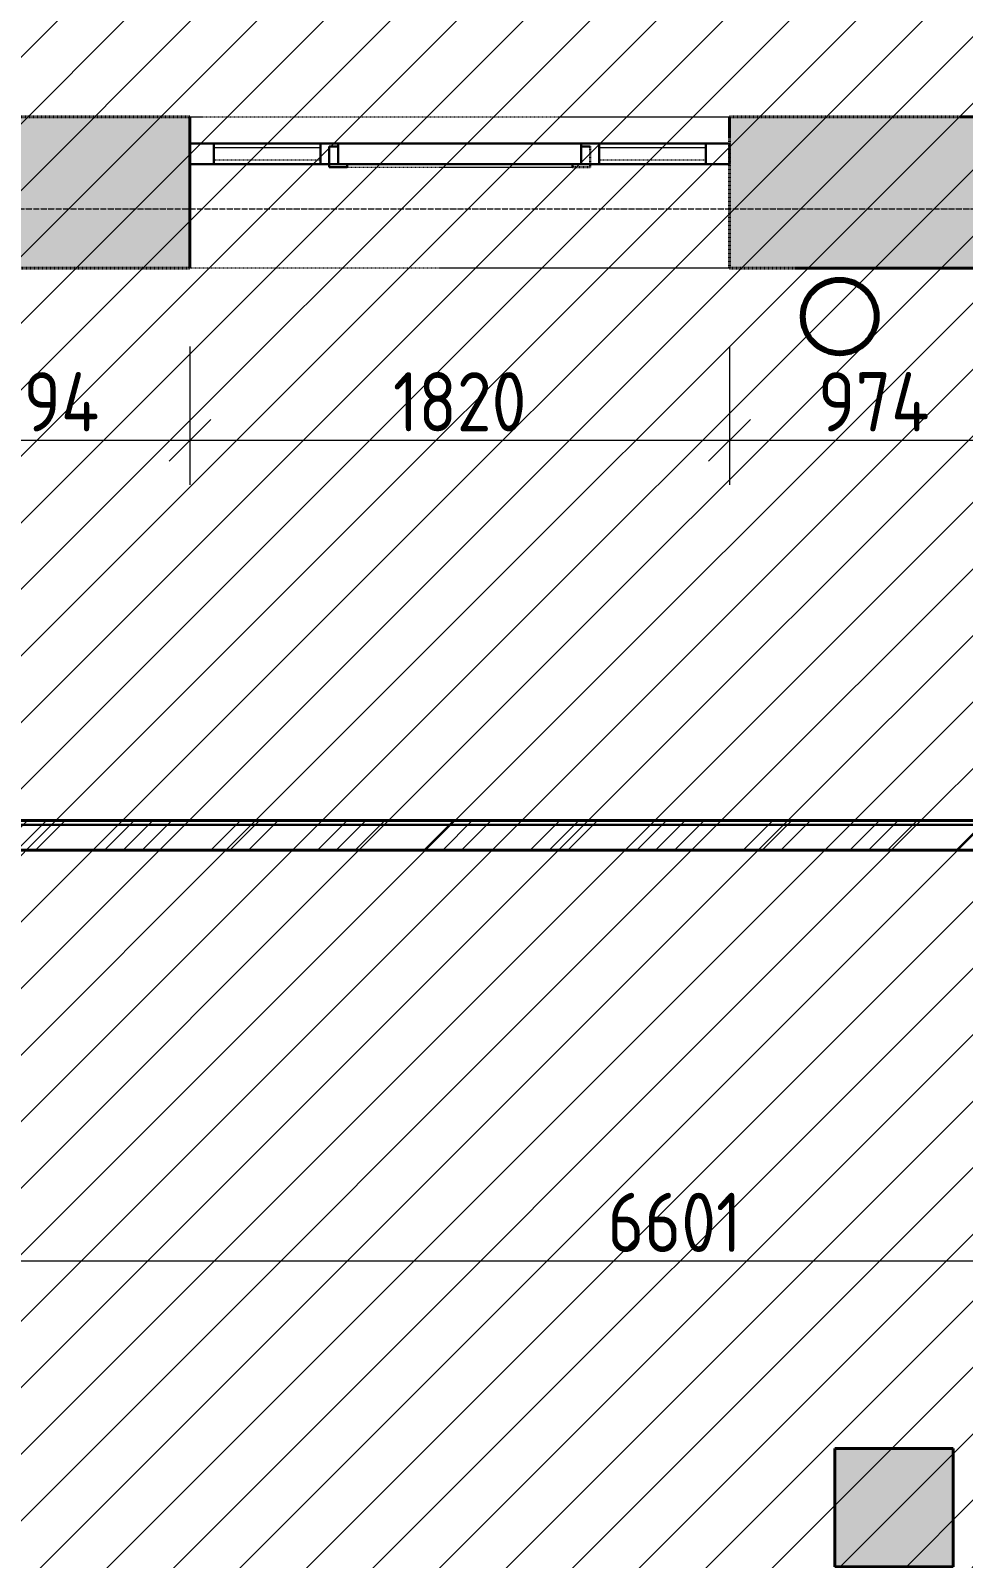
# Model space of a CAD drawing. Header units: millimetres. Extents: x -11886 to 379896, y -8130 to 47743.
# Drawn here: x 342155 to 345303, y 8853 to 14008 of the extents above; entities that cross this region are included whole.
import ezdxf

# ---------------------------------------------------------------- set-up
doc = ezdxf.new("R2010")
doc.units = ezdxf.units.MM
for name, pattern in [('ADSK_Линия сетки', [25, 20, -2.5, 0, -2.5]), ('ADSK_Сверху', [4.5, 3, -1.5]), ('ADSK_Снесено', [4.5, 3, -1.5])]:
    doc.linetypes.add(name, pattern=pattern)
for name, color, linetype, lineweight, true_color in [('_ Окна', 5, 'Continuous', 30, 0x0000ff), ('Витраж', 5, 'Continuous', 18, 0x0000ff), ('Окна', 5, 'Continuous', 18, 0x0000ff), ('Панели витража', 5, 'Continuous', 18, 0x0000ff), ('планы со стояками отопление_dwg', 7, 'Continuous', 9, 0x767676), ('Стены внутренние', 5, 'Continuous', 18, 0x0000ff), ('Стены наружные', 1, 'ADSK_Снесено', 18, 0xff0000)]:
    doc.layers.add(name, color=color, linetype=linetype, lineweight=lineweight, true_color=true_color)
for name, color, linetype, lineweight in [('Несущие колонны', 7, 'Continuous', 18), ('Оси', 7, 'Continuous', 9), ('Размеры', 7, 'Continuous', 9), ('стояки', 7, 'Continuous', 9)]:
    doc.layers.add(name, color=color, linetype=linetype, lineweight=lineweight)
doc.styles.add('GOST Common_1', font='GOST_Common.ttf', dxfattribs={"width": 0.9, "height": 200})
doc.dimstyles.new('ADSK_Основной_2_мм_Округление_до_1_мм', dxfattribs={"dimscale": 304.8, "dimtxt": 201.142999, "dimasz": 0.463911, "dimexe": 0.492126, "dimexo": 0.492126, "dimgap": 0.098425, "dimtad": 1, "dimdec": 0, "dimdsep": 46, "dimtxsty": 'GOST Common_1', "dimblk1": 'OBLIQUE', "dimblk2": 'OBLIQUE', "dimsah": 1, "dimcen": 0.09, "dimdle": 0.492126, "dimazin": 2, "dimtfac": 1, "dimtdec": 4, "dimtix": 1, "dimtmove": 0, "dimatfit": 3, "dimfxl": 1, "dimtvp": 1, "dimtolj": 1, "dimtzin": 0, "dimlwd": 20, "dimlwe": 20, "dimarcsym": 2})
pattern_1 = [(45, (322754.53, 85026.59), (-112.2532, 112.2532), [])]

# ---------------------------------------------------------------- blocks, each defined once
blk = doc.blocks.new('Системная панель - _AR_Стекло_40мм_привязка по центру-1463982-04 План 4-го этажа')
at = {"layer": 'Панели витража', "color": 161, "linetype": 'ADSK_Сверху', "true_color": 0xaaaaff}
for p, q in [((180, 20), (-180, 20)), ((-180, -20), (-180, 20)), ((180, 20), (180, -20)), ((-180, -20), (180, -20))]:
    blk.add_line(p, q, dxfattribs=at)
blk = doc.blocks.new('Прямоугольный импост - 70х20_60мм-1225109-04 План 4-го этажа')
at = {"layer": 'Витраж', "color": 161, "linetype": 'ADSK_Сверху', "true_color": 0xaaaaff}
for p, q in [((39704.5, 2327.2), (39704.5, 2257.2)), ((39784.5, 2327.2), (39704.5, 2327.2)), ((40174.5, 2327.2), (40144.5, 2327.2)), ((39784.5, 2257.2), (39704.5, 2257.2)), ((40174.5, 2257.2), (40144.5, 2257.2))]:
    blk.add_line(p, q, dxfattribs=at)
blk = doc.blocks.new('Прямоугольный импост - 70х20_60мм-1236811-04 План 4-го этажа')
at = {"layer": 'Витраж', "color": 161, "linetype": 'ADSK_Сверху', "true_color": 0xaaaaff}
for p, q in [((-80, 35), (0, 35)), ((0, 35), (0, -35)), ((0, -35), (-80, -35))]:
    blk.add_line(p, q, dxfattribs=at)
blk = doc.blocks.new('Прямоугольный импост - 70х20_60мм-1236812-04 План 4-го этажа')
at = {"layer": 'Витраж', "color": 161, "linetype": 'ADSK_Сверху', "true_color": 0xaaaaff}
for p, q in [((0, 35), (-80, 35)), ((0, -35), (0, 35)), ((-80, -35), (0, -35))]:
    blk.add_line(p, q, dxfattribs=at)
blk = doc.blocks.new('Прямоугольный импост - 70х20_60мм-1225111-04 План 4-го этажа')
at = {"layer": 'Витраж', "color": 161, "linetype": 'ADSK_Сверху', "true_color": 0xaaaaff}
for p, q in [((40204.5, 2327.2), (40174.5, 2327.2)), ((41054.5, 2327.2), (41024.5, 2327.2)), ((40204.5, 2257.2), (40174.5, 2257.2)), ((41054.5, 2257.2), (41024.5, 2257.2))]:
    blk.add_line(p, q, dxfattribs=at)
blk = doc.blocks.new('Витраж-тент со смещением вовне - 60мм 30 сдвиг-1466982-04 План 4-го этажа')
at = {"layer": '_ Окна', "color": 161, "linetype": 'ADSK_Сверху', "true_color": 0xaaaaff}
for p, q in [((-440, 25), (-440, -45)), ((-440, 25), (-410, 25)), ((-440, -45), (-440, 25)), ((440, 25), (410, 25)), ((440, -45), (440, 25)), ((440, -45), (440, 25)), ((-380, -45), (-440, -45)), ((-380, -35), (-380, -45)), ((380, -35), (380, -45)), ((380, -45), (440, -45))]:
    blk.add_line(p, q, dxfattribs=at)
at = {"layer": 'Окна', "color": 161, "linetype": 'ADSK_Сверху', "true_color": 0xaaaaff}
blk.add_line((-380, -45), (380, -45), dxfattribs=at)
blk = doc.blocks.new('Прямоугольный импост - 70х20_60мм-1225113-04 План 4-го этажа')
at = {"layer": 'Витраж', "color": 161, "linetype": 'ADSK_Сверху', "true_color": 0xaaaaff}
for p, q in [((41084.5, 2327.2), (41054.5, 2327.2)), ((41524.5, 2327.2), (41444.5, 2327.2)), ((41524.5, 2257.2), (41524.5, 2327.2)), ((41084.5, 2257.2), (41054.5, 2257.2)), ((41524.5, 2257.2), (41444.5, 2257.2))]:
    blk.add_line(p, q, dxfattribs=at)
blk = doc.blocks.new('Прямоугольный импост - 70х60мм-1236807-04 План 4-го этажа')
at = {"layer": 'Витраж', "color": 161, "linetype": 'ADSK_Сверху', "true_color": 0xaaaaff}
for p, q in [((-30, 35), (30, 35)), ((30, -35), (-30, -35))]:
    blk.add_line(p, q, dxfattribs=at)
blk = doc.blocks.new('Прямоугольный импост - 70х60мм-1225009-04 План 4-го этажа')
at = {"layer": 'Витраж', "color": 161, "linetype": 'ADSK_Сверху', "true_color": 0xaaaaff}
for p, q in [((39784.5, 2327.2), (39784.5, 2312.2)), ((40144.5, 2327.2), (39784.5, 2327.2)), ((40144.5, 2312.2), (40144.5, 2327.2)), ((39784.5, 2272.2), (39784.5, 2257.2)), ((40144.5, 2257.2), (40144.5, 2272.2)), ((40144.5, 2257.2), (39784.5, 2257.2))]:
    blk.add_line(p, q, dxfattribs=at)
blk = doc.blocks.new('Прямоугольный импост - 70х60мм-1242018-04 План 4-го этажа')
at = {"layer": 'Витраж', "color": 161, "linetype": 'ADSK_Сверху', "true_color": 0xaaaaff}
for p, q in [((40204.5, 2327.2), (40204.5, 2257.2)), ((41024.5, 2327.2), (40204.5, 2327.2)), ((41024.5, 2257.2), (41024.5, 2327.2)), ((41024.5, 2257.2), (40204.5, 2257.2))]:
    blk.add_line(p, q, dxfattribs=at)
blk = doc.blocks.new('Прямоугольный импост - 70х20_60мм-V108-04 План 4-го этажа')
at = {"layer": 'Витраж', "lineweight": 30}
for p, q in [((-80, 35), (0, 35)), ((-80, -35), (-80, 35)), ((0, 35), (0, -35)), ((0, -35), (-80, -35))]:
    blk.add_line(p, q, dxfattribs=at)
blk = doc.blocks.new('Прямоугольный импост - 70х20_60мм-V109-04 План 4-го этажа')
at = {"layer": 'Витраж', "lineweight": 30}
for p, q in [((0, 35), (-80, 35)), ((-80, 35), (-80, -35)), ((0, -35), (0, 35)), ((-80, -35), (0, -35))]:
    blk.add_line(p, q, dxfattribs=at)
blk = doc.blocks.new('Прямоугольный импост - 70х60мм-V110-04 План 4-го этажа')
at = {"layer": 'Витраж', "lineweight": 30}
for p, q in [((-30, 35), (30, 35)), ((-30, -35), (-30, 35)), ((30, 35), (30, -35)), ((30, -35), (-30, -35))]:
    blk.add_line(p, q, dxfattribs=at)
blk = doc.blocks.new('Прямоугольный импост - 70х60мм-V111-04 План 4-го этажа')
at = {"layer": 'Витраж', "lineweight": 30}
for p, q in [((14753.3, 13508.6), (14393.3, 13508.6)), ((14393.3, 13508.6), (14393.3, 13438.6)), ((14753.3, 13438.6), (14753.3, 13508.6)), ((14393.3, 13438.6), (14753.3, 13438.6))]:
    blk.add_line(p, q, dxfattribs=at)
blk = doc.blocks.new('Прямоугольный импост - 70х60мм-V112-04 План 4-го этажа')
at = {"layer": 'Витраж', "lineweight": 30}
for p, q in [((15633.3, 13508.6), (14813.3, 13508.6)), ((14813.3, 13508.6), (14813.3, 13438.6)), ((15633.3, 13438.6), (15633.3, 13508.6)), ((14813.3, 13438.6), (15633.3, 13438.6))]:
    blk.add_line(p, q, dxfattribs=at)
blk = doc.blocks.new('ADSK_КолоннаЖБ_Прямоугольная - 400x400 мм-1632063-04 План 4-го этажа')
at = {"layer": 'Несущие колонны', "true_color": 0xc0c0c0}
blk.add_hatch(color=9, dxfattribs=at).paths.add_polyline_path([(-200, -200), (200, -200), (200, 200), (-200, 200), (-200, -49.7)])
at = {"layer": 'Несущие колонны', "lineweight": 40}
for p, q in [((-200, -200), (-200, 200)), ((-200, 200), (200, 200)), ((200, 200), (-200, 200)), ((-200, 200), (-200, -200)), ((200, 200), (200, -200)), ((200, -200), (200, 200)), ((200, -200), (-200, -200)), ((-200, -200), (200, -200))]:
    blk.add_line(p, q, dxfattribs=at)
blk = doc.blocks.new('планы со стояками отопление_dwg-1484427-04 План 4-го этажа')
at = {"layer": 'стояки', "color": 246, "lineweight": 80, "true_color": 0x7f001f}
blk.add_circle((192620, 422802), 124.3, dxfattribs=at)
blk = doc.blocks.new('_Oblique')
at = {"color": 0, "linetype": 'ByBlock', "lineweight": -2}
blk.add_line((-0.5, -0.5), (0.5, 0.5), dxfattribs=at)
blk = doc.blocks.new('*D2967')
at = {"layer": 'Defpoints', "color": 0, "transparency": 16777216}
for p in [(341698.9, 13108.5), (342693.2, 13092.1), (342693.2, 12625.6)]:
    blk.add_point(p, dxfattribs=at)
at = {"layer": 'Размеры', "color": 0, "lineweight": 20, "transparency": 16777216}
for p, q in [((341698.9, 12958.5), (341698.9, 12475.6)), ((342693.2, 12942.1), (342693.2, 12475.6)), ((341548.9, 12625.6), (342843.2, 12625.6))]:
    blk.add_line(p, q, dxfattribs=at)
at = {"layer": 'Размеры', "color": 0, "lineweight": 20, "transparency": 16777216, "xscale": 141.4, "yscale": 141.4, "zscale": 141.4, "rotation": 180}
blk.add_blockref('_Oblique', (341698.9, 12625.6), dxfattribs=at)
at = {"layer": 'Размеры', "color": 0, "lineweight": 20, "transparency": 16777216, "xscale": 141.4, "yscale": 141.4, "zscale": 141.4}
blk.add_blockref('_Oblique', (342693.2, 12625.6), dxfattribs=at)
at = {"layer": 'Размеры', "color": 0, "lineweight": 20, "transparency": 16777216, "insert": (342196.1, 12755.6), "char_height": 200, "width": 474.561, "attachment_point": 5, "style": 'GOST Common_1'}
blk.add_mtext('\\A1;994', dxfattribs=at)
blk = doc.blocks.new('*D2968')
at = {"layer": 'Defpoints', "color": 0, "transparency": 16777216}
for p in [(342693.2, 13092.1), (344513.2, 13092.1), (344513.2, 12625.6)]:
    blk.add_point(p, dxfattribs=at)
at = {"layer": 'Размеры', "color": 0, "lineweight": 20, "transparency": 16777216}
for p, q in [((342693.2, 12942.1), (342693.2, 12475.6)), ((344513.2, 12942.1), (344513.2, 12475.6)), ((342543.2, 12625.6), (344663.2, 12625.6))]:
    blk.add_line(p, q, dxfattribs=at)
at = {"layer": 'Размеры', "color": 0, "lineweight": 20, "transparency": 16777216, "xscale": 141.4, "yscale": 141.4, "zscale": 141.4, "rotation": 180}
blk.add_blockref('_Oblique', (342693.2, 12625.6), dxfattribs=at)
at = {"layer": 'Размеры', "color": 0, "lineweight": 20, "transparency": 16777216, "xscale": 141.4, "yscale": 141.4, "zscale": 141.4}
blk.add_blockref('_Oblique', (344513.2, 12625.6), dxfattribs=at)
at = {"layer": 'Размеры', "color": 0, "lineweight": 20, "transparency": 16777216, "insert": (343603.2, 12755.6), "char_height": 200, "width": 560.473, "attachment_point": 5, "style": 'GOST Common_1'}
blk.add_mtext('\\A1;1820', dxfattribs=at)
blk = doc.blocks.new('*D2969')
at = {"layer": 'Defpoints', "color": 0, "transparency": 16777216}
for p in [(344513.2, 13092.1), (345486.9, 13086.5), (345486.9, 12625.6)]:
    blk.add_point(p, dxfattribs=at)
at = {"layer": 'Размеры', "color": 0, "lineweight": 20, "transparency": 16777216}
for p, q in [((344513.2, 12942.1), (344513.2, 12475.6)), ((345486.9, 12936.5), (345486.9, 12475.6)), ((344363.2, 12625.6), (345636.9, 12625.6))]:
    blk.add_line(p, q, dxfattribs=at)
at = {"layer": 'Размеры', "color": 0, "lineweight": 20, "transparency": 16777216, "xscale": 141.4, "yscale": 141.4, "zscale": 141.4, "rotation": 180}
blk.add_blockref('_Oblique', (344513.2, 12625.6), dxfattribs=at)
at = {"layer": 'Размеры', "color": 0, "lineweight": 20, "transparency": 16777216, "xscale": 141.4, "yscale": 141.4, "zscale": 141.4}
blk.add_blockref('_Oblique', (345486.9, 12625.6), dxfattribs=at)
at = {"layer": 'Размеры', "color": 0, "lineweight": 20, "transparency": 16777216, "insert": (345000.1, 12755.6), "char_height": 200, "width": 474.561, "attachment_point": 5, "style": 'GOST Common_1'}
blk.add_mtext('\\A1;974', dxfattribs=at)
blk = doc.blocks.new('*D2985')
at = {"layer": 'Defpoints', "color": 0, "transparency": 16777216}
for p in [(347628.3, 10353.2), (341027.4, 9956.5), (347628.3, 9856.5)]:
    blk.add_point(p, dxfattribs=at)
at = {"layer": 'Размеры', "color": 0, "lineweight": 20, "transparency": 16777216}
for p, q in [((347628.3, 10203.2), (347628.3, 9706.5)), ((340877.4, 9856.5), (347778.3, 9856.5)), ((341027.4, 9806.5), (341027.4, 9706.5))]:
    blk.add_line(p, q, dxfattribs=at)
at = {"layer": 'Размеры', "color": 0, "lineweight": 20, "transparency": 16777216, "xscale": 141.4, "yscale": 141.4, "zscale": 141.4, "rotation": 180}
blk.add_blockref('_Oblique', (341027.4, 9856.5), dxfattribs=at)
at = {"layer": 'Размеры', "color": 0, "lineweight": 20, "transparency": 16777216, "xscale": 141.4, "yscale": 141.4, "zscale": 141.4}
blk.add_blockref('_Oblique', (347628.3, 9856.5), dxfattribs=at)
at = {"layer": 'Размеры', "color": 0, "lineweight": 20, "transparency": 16777216, "insert": (344327.9, 9986.5), "char_height": 200, "width": 560.473, "attachment_point": 5, "style": 'GOST Common_1'}
blk.add_mtext('\\A1;6601', dxfattribs=at)

msp = doc.modelspace()

# ---------------------------------------------------------------- hatches: boundary and pattern name
at = {"lineweight": 13, "true_color": 0x636466, "transparency": 33554559}
h = msp.add_hatch(dxfattribs=at)
h.set_pattern_fill('ANSI31', color=251, scale=50)
h.set_pattern_definition(pattern_1)
h.paths.add_polyline_path([(372687.94, 8682.3), (378968.48, 8682.3), (378787.15, 43909.21), (368787.75, 43909.21), (368787.75, 21084.06), (369474.39, 21054.57), (369476.21, 11328.12), (323525.66, 11328.12), (323525.66, 8679.25), (323045.03, 8679.25), (323045.03, 456.79), (331027.53, 422.02), (331027.53, 2336.48), (341727.18, 2336.48), (341727.18, -2582.57), (354090.93, -2582.57), (354090.93, 2335.74), (364791.47, 2256.79), (364791.47, 300.23), (372687.94, 300.23)])
h = msp.add_hatch(dxfattribs=at)
h.set_pattern_fill('ANSI31', color=251, scale=50)
h.set_pattern_definition(pattern_1)
h.paths.add_polyline_path([(354071.55, 43675.13), (341210.37, 43675.13), (341210.37, 21068.63), (334059.77, 21068.63), (334055.85, 13720.18), (337042.11, 13716.63), (337042.11, 13206.63), (335179.7, 13206.63), (335179.7, 11328.12), (358547.3, 11328.12), (358547.3, 13716.63), (361496.44, 13716.63), (361484.24, 21084.06), (354071.55, 21084.06)])
at = {"layer": 'Стены внутренние', "lineweight": 9}
h = msp.add_hatch(dxfattribs=at)
h.set_pattern_fill('FP_1', color=256, style=0, pattern_type=2)
h.set_pattern_definition([(45, (322754.53, 150), (-179.6051, 179.6051), []), (45, (322818.03, 150), (0, 359.2102), []), (45, (322691.03, 150), (0, 359.2102), [])])
h.paths.add_polyline_path([(354803.09, 11242.54), (354956.07, 11242.54), (354956.07, 11342.54), (341127.44, 11342.54), (341127.44, 11242.54), (350297.73, 11242.54)])
at = {"layer": 'Стены наружные', "true_color": 0xc0c0c0}
h = msp.add_hatch(color=9, dxfattribs=at)
h.paths.add_polyline_path([(359233.11, 13206.63), (362006.44, 13206.63), (362006.44, 13716.63), (358546.28, 13716.63), (358546.28, 13206.63), (358680.01, 13206.63)])
h.paths.add_polyline_path([(356726.28, 13206.63), (356726.28, 13716.63), (355721.33, 13716.63), (355721.33, 13206.63)])
h.paths.add_polyline_path([(353901.33, 13206.63), (353901.33, 13716.63), (352934.34, 13716.63), (352934.34, 13206.63), (353757.23, 13206.63)])
h.paths.add_polyline_path([(350132.4, 13206.63), (351114.34, 13206.63), (351114.34, 13716.63), (350132.4, 13716.63), (350132.4, 13238.49)])
h.paths.add_polyline_path([(347306.9, 13206.63), (348312.4, 13206.63), (348312.4, 13716.63), (347306.9, 13716.63), (347306.9, 13300.08)])
h.paths.add_polyline_path([(344513.2, 13206.63), (345486.9, 13206.63), (345486.9, 13716.63), (344513.2, 13716.63), (344513.2, 13287.51)])
h.paths.add_polyline_path([(341698.91, 13206.63), (342693.2, 13206.63), (342693.2, 13716.63), (341698.91, 13716.63), (341698.91, 13274.85)])
h.paths.add_polyline_path([(339878.91, 13206.63), (339878.91, 13716.63), (338887.86, 13716.63), (338887.86, 13206.63), (339034.34, 13206.63)])
h.paths.add_polyline_path([(335079.7, 13206.63), (337067.86, 13206.63), (337067.86, 13716.63), (333611.85, 13716.63), (333611.85, 13206.63), (334528.98, 13206.63)])

# ---------------------------------------------------------------- linework, layer by layer
at = {"color": 251, "lineweight": 30, "true_color": 0x636466}
msp.add_lwpolyline([(334059.77, 21068.63), (334055.85, 13720.18), (337042.11, 13716.63), (337042.11, 13206.63), (335179.7, 13206.63), (335179.7, 11328.12), (358547.3, 11328.12), (358547.3, 13716.63), (361496.44, 13716.63), (361484.24, 21084.06), (354071.55, 21084.06), (354071.55, 43675.13), (341210.37, 43675.13), (341210.37, 21068.63), (334059.77, 21068.63)], dxfattribs=at)
at = {"layer": 'Оси', "linetype": 'ADSK_Линия сетки'}
msp.add_line((311668.31, 13406.79), (379896.25, 13406.79), dxfattribs=at)
at = {"layer": 'Стены внутренние', "color": 18, "lineweight": 40, "true_color": 0x000000}
for p, q in [((355056.07, 11342.54), (341027.44, 11342.54)), ((341097.44, 11242.54), (354986.07, 11242.54))]:
    msp.add_line(p, q, dxfattribs=at)
at = {"layer": 'Стены наружные', "color": 18, "lineweight": 40, "true_color": 0x000000}
for p, q in [((342693.2, 13716.63), (341698.91, 13716.63)), ((342693.2, 13206.63), (342693.2, 13716.63)), ((345486.9, 13716.63), (344513.2, 13716.63)), ((344513.2, 13716.63), (344513.2, 13206.63)), ((341698.91, 13206.63), (342693.2, 13206.63)), ((344513.2, 13206.63), (345486.9, 13206.63))]:
    msp.add_line(p, q, dxfattribs=at)
at = {"layer": 'Стены наружные', "color": 18, "true_color": 0x000000}
for p, q in [((342693.2, 13716.63), (344513.2, 13716.63)), ((344513.2, 13206.63), (342693.2, 13206.63))]:
    msp.add_line(p, q, dxfattribs=at)

# ---------------------------------------------------------------- block references
at = {"layer": '_ Окна', "color": 161, "linetype": 'ADSK_Сверху', "true_color": 0xaaaaff}
msp.add_blockref('Витраж-тент со смещением вовне - 60мм 30 сдвиг-1466982-04 План 4-го этажа', (343603.2, 13592.07), dxfattribs=at)
at = {"layer": 'Витраж', "color": 161, "linetype": 'ADSK_Сверху', "true_color": 0xaaaaff, "rotation": 180}
for name, p in [('Прямоугольный импост - 70х20_60мм-1236812-04 План 4-го этажа', (342693.2, 13592.07)), ('Прямоугольный импост - 70х20_60мм-1225113-04 План 4-го этажа', (384217.66, 15884.23)), ('Прямоугольный импост - 70х60мм-1225009-04 План 4-го этажа', (382917.66, 15884.23)), ('Прямоугольный импост - 70х20_60мм-1225111-04 План 4-го этажа', (384217.66, 15884.23)), ('Прямоугольный импост - 70х60мм-1242018-04 План 4-го этажа', (384217.66, 15884.23)), ('Прямоугольный импост - 70х20_60мм-1225109-04 План 4-го этажа', (384217.66, 15884.23)), ('Прямоугольный импост - 70х60мм-1225009-04 План 4-го этажа', (384217.66, 15884.23))]:
    msp.add_blockref(name, p, dxfattribs=at)
at = {"layer": 'Витраж', "rotation": 180}
msp.add_blockref('Прямоугольный импост - 70х20_60мм-V109-04 План 4-го этажа', (342693.2, 13592.07), dxfattribs=at)
at = {"layer": 'Витраж'}
for name, p in [('Прямоугольный импост - 70х60мм-V111-04 План 4-го этажа', (328379.88, 118.44)), ('Прямоугольный импост - 70х60мм-V112-04 План 4-го этажа', (328379.88, 118.44)), ('Прямоугольный импост - 70х60мм-V111-04 План 4-го этажа', (329679.88, 118.44))]:
    msp.add_blockref(name, p, dxfattribs=at)
at = {"layer": 'Витраж', "color": 161, "linetype": 'ADSK_Сверху', "true_color": 0xaaaaff, "extrusion": (0, 0, -1), "rotation": 180}
for name, p in [('Прямоугольный импост - 70х60мм-1236807-04 План 4-го этажа', (-343163.2, 13592.07)), ('Прямоугольный импост - 70х60мм-1236807-04 План 4-го этажа', (-344043.2, 13592.07)), ('Прямоугольный импост - 70х20_60мм-1236811-04 План 4-го этажа', (-344513.2, 13592.07))]:
    msp.add_blockref(name, p, dxfattribs=at)
at = {"layer": 'Витраж', "extrusion": (0, 0, -1), "rotation": 180}
for name, p in [('Прямоугольный импост - 70х60мм-V110-04 План 4-го этажа', (-343163.2, 13592.07)), ('Прямоугольный импост - 70х60мм-V110-04 План 4-го этажа', (-344043.2, 13592.07)), ('Прямоугольный импост - 70х20_60мм-V108-04 План 4-го этажа', (-344513.2, 13592.07))]:
    msp.add_blockref(name, p, dxfattribs=at)
at = {"layer": 'Несущие колонны'}
msp.add_blockref('ADSK_КолоннаЖБ_Прямоугольная - 400x400 мм-1632063-04 План 4-го этажа', (345068.6, 9023.78), dxfattribs=at)
at = {"layer": 'Панели витража', "color": 161, "linetype": 'ADSK_Сверху', "true_color": 0xaaaaff}
for p in [(342953.2, 13592.07), (344253.2, 13592.07)]:
    msp.add_blockref('Системная панель - _AR_Стекло_40мм_привязка по центру-1463982-04 План 4-го этажа', p, dxfattribs=at)
at = {"layer": 'планы со стояками отопление_dwg', "color": 6, "true_color": 0xff00ff}
msp.add_blockref('планы со стояками отопление_dwg-1484427-04 План 4-го этажа', (152265.33, -409758.64), dxfattribs=at)

# ---------------------------------------------------------------- dimensions: what is measured, and where the dimension line sits
at = {"layer": 'Размеры', "lineweight": 20}
for base, p1, p2, override, picture, middle in [((342693.2, 12625.64), (341698.91, 13108.46), (342693.2, 13092.07), {"dimpost": '<>', "dimfxl": 994.424327}, '*D2967', (342196.06, 12755.64)), ((344513.2, 12625.64), (342693.2, 13092.07), (344513.2, 13092.07), {"dimpost": '<>', "dimfxl": 1820}, '*D2968', (343603.2, 12755.64)), ((345486.9, 12625.64), (344513.2, 13092.07), (345486.9, 13086.53), {"dimpost": '<>', "dimfxl": 973.715929}, '*D2969', (345000.05, 12755.64)), ((347628.26, 9856.55), (341027.44, 9956.53), (347628.26, 10353.25), {"dimpost": '<>', "dimfxl": 6612.721747}, '*D2985', (344327.85, 9986.55))]:
    dim = msp.add_linear_dim(base=base, p1=p1, p2=p2, dimstyle='ADSK_Основной_2_мм_Округление_до_1_мм', override=override, dxfattribs=at)
    dim.commit()
    dim.dimension.update_dxf_attribs({"geometry": picture, "text_midpoint": middle})

doc.saveas('drawing.dxf')
